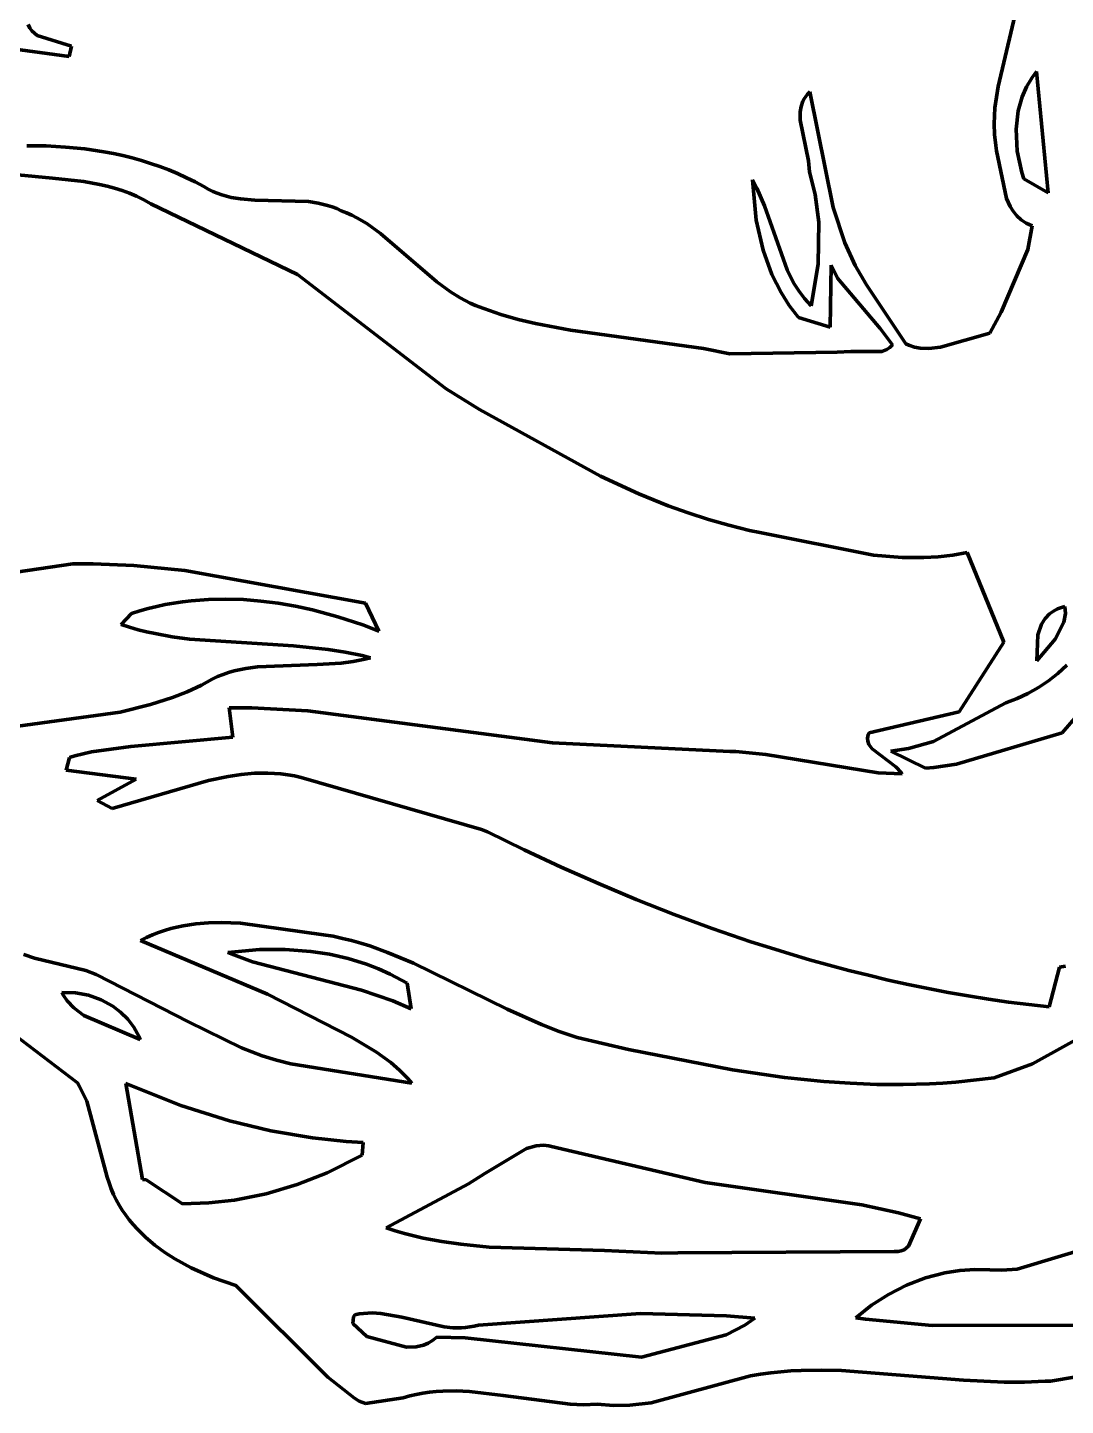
# Model space of a CAD drawing. Header units: millimetres. Extents: x 0 to 15.3, y 0 to 17.7.
# Drawn here: x 0.761 to 2.082, y 12.986 to 14.739 of the extents above; entities that cross this region are included whole.
import ezdxf

# ---------------------------------------------------------------- set-up
doc = ezdxf.new("R2010")
doc.units = ezdxf.units.MM
doc.layers.add('color#0a0a0aff', color=7, linetype='CONTINUOUS', lineweight=100)
doc.layers.add('color#ffffffff', color=7, linetype='CONTINUOUS', lineweight=100)

msp = doc.modelspace()

# ---------------------------------------------------------------- linework, layer by layer
at = {"layer": 'color#0a0a0aff'}
for p, q in [((1.9962, 14.6636), (2.0229, 14.7773)), ((0.762, 14.7426), (0.7641, 14.7381)), ((0.7641, 14.7381), (0.7667, 14.7344)), ((0.7667, 14.7344), (0.7735, 14.7286)), ((0.7735, 14.7286), (0.817, 14.7151)), ((0.8141, 14.7017), (0.7333, 14.713)), ((0.817, 14.7151), (0.8141, 14.7017)), ((2.0396, 14.6753), (2.0325, 14.6633)), ((2.0452, 14.6828), (2.0396, 14.6753)), ((2.0602, 14.5283), (2.0452, 14.6828)), ((1.7539, 14.654), (1.7566, 14.6569)), ((1.7566, 14.6569), (1.7862, 14.5098)), ((1.9922, 14.6366), (1.9962, 14.6636)), ((2.0325, 14.6633), (2.027, 14.6506)), ((1.7444, 14.6316), (1.7456, 14.6384)), ((1.7456, 14.6384), (1.748, 14.6449)), ((1.748, 14.6449), (1.7496, 14.648)), ((1.7496, 14.648), (1.7516, 14.6511)), ((1.7516, 14.6511), (1.7539, 14.654)), ((2.027, 14.6506), (2.0219, 14.6327)), ((1.7442, 14.621), (1.7444, 14.6316)), ((1.7548, 14.5692), (1.7442, 14.621)), ((1.9912, 14.6162), (1.9922, 14.6366)), ((2.0219, 14.6327), (2.0191, 14.6095)), ((1.9916, 14.6025), (1.9912, 14.6162)), ((2.0191, 14.6095), (2.0204, 14.5814)), ((0.7603, 14.5883), (0.785, 14.588)), ((0.785, 14.588), (0.8096, 14.5867)), ((0.8096, 14.5867), (0.8341, 14.5842)), ((1.9932, 14.5886), (1.9916, 14.6025)), ((1.9944, 14.5817), (1.9932, 14.5886)), ((0.8341, 14.5842), (0.8584, 14.5806)), ((0.8584, 14.5806), (0.8704, 14.5783)), ((0.8704, 14.5783), (0.8824, 14.5757)), ((0.8824, 14.5757), (0.8943, 14.5728)), ((0.8943, 14.5728), (0.9061, 14.5695)), ((0.9061, 14.5695), (0.9178, 14.5659)), ((1.7561, 14.5552), (1.7548, 14.5692)), ((2.007, 14.5213), (1.9944, 14.5817)), ((2.0204, 14.5814), (2.0265, 14.5542)), ((0.793, 14.5472), (0.7129, 14.5548)), ((0.9178, 14.5659), (0.9294, 14.5619)), ((0.9294, 14.5619), (0.9408, 14.5576)), ((0.9408, 14.5576), (0.9522, 14.5528)), ((0.9522, 14.5528), (0.9635, 14.5477)), ((1.7637, 14.5263), (1.7561, 14.5552)), ((2.0265, 14.5542), (2.0289, 14.5462)), ((0.833, 14.5427), (0.793, 14.5472)), ((0.8527, 14.5392), (0.833, 14.5427)), ((0.8624, 14.537), (0.8527, 14.5392)), ((0.872, 14.5344), (0.8624, 14.537)), ((0.8814, 14.5314), (0.872, 14.5344)), ((0.9635, 14.5477), (0.9746, 14.5422)), ((0.9746, 14.5422), (0.9856, 14.5363)), ((0.9856, 14.5363), (0.9911, 14.533)), ((0.9911, 14.533), (0.9968, 14.5302)), ((1.6886, 14.4935), (1.6836, 14.5451)), ((1.6836, 14.5451), (1.6894, 14.5343)), ((1.6894, 14.5343), (1.6991, 14.5117)), ((2.0289, 14.5462), (2.0602, 14.5283)), ((0.8908, 14.528), (0.8814, 14.5314)), ((0.9, 14.5241), (0.8908, 14.528)), ((0.9091, 14.5196), (0.9, 14.5241)), ((0.918, 14.5146), (0.9091, 14.5196)), ((0.9968, 14.5302), (1.0025, 14.5278)), ((1.0025, 14.5278), (1.0083, 14.5257)), ((1.0083, 14.5257), (1.0142, 14.524)), ((1.0142, 14.524), (1.0201, 14.5226)), ((1.0201, 14.5226), (1.0322, 14.5206)), ((1.0322, 14.5206), (1.0506, 14.5192)), ((1.0506, 14.5192), (1.1189, 14.5173)), ((1.1189, 14.5173), (1.131, 14.5154)), ((1.131, 14.5154), (1.1429, 14.5125)), ((1.7683, 14.491), (1.7637, 14.5263)), ((2.0117, 14.5111), (2.007, 14.5213)), ((1.1045, 14.4244), (0.918, 14.5146)), ((1.1429, 14.5125), (1.1488, 14.5106)), ((1.1488, 14.5106), (1.1546, 14.5083)), ((1.1546, 14.5083), (1.1603, 14.5056)), ((1.1603, 14.5056), (1.1672, 14.5028)), ((1.1672, 14.5028), (1.1738, 14.4998)), ((1.1738, 14.4998), (1.1803, 14.4965)), ((1.6991, 14.5117), (1.7277, 14.4303)), ((1.7862, 14.5098), (1.8014, 14.465)), ((2.0156, 14.5049), (2.0117, 14.5111)), ((2.0203, 14.4992), (2.0156, 14.5049)), ((2.0258, 14.4942), (2.0203, 14.4992)), ((1.1803, 14.4965), (1.1928, 14.4892)), ((1.1928, 14.4892), (1.2105, 14.4768)), ((1.6974, 14.4553), (1.6886, 14.4935)), ((1.7673, 14.4376), (1.7683, 14.491)), ((2.0321, 14.4899), (2.0258, 14.4942)), ((2.0357, 14.488), (2.0321, 14.4899)), ((2.0341, 14.4562), (2.0395, 14.4864)), ((2.0395, 14.4864), (2.0357, 14.488)), ((1.2105, 14.4768), (1.2819, 14.4152)), ((1.8014, 14.465), (1.8143, 14.4361)), ((1.7085, 14.4247), (1.6974, 14.4553)), ((2.0004, 14.3767), (2.0341, 14.4562)), ((1.7277, 14.4303), (1.736, 14.414)), ((1.7585, 14.3846), (1.7673, 14.4376)), ((1.7837, 14.4362), (1.7827, 14.3576)), ((1.7918, 14.42), (1.7837, 14.4362)), ((1.8143, 14.4361), (1.8289, 14.4113)), ((1.294, 14.2791), (1.1045, 14.4244)), ((1.2819, 14.4152), (1.2994, 14.4024)), ((1.7201, 14.4015), (1.7085, 14.4247)), ((1.736, 14.414), (1.7425, 14.4037)), ((1.8462, 14.3558), (1.7918, 14.42)), ((1.8289, 14.4113), (1.879, 14.3363)), ((1.2994, 14.4024), (1.3117, 14.3948)), ((1.3117, 14.3948), (1.3246, 14.3882)), ((1.7304, 14.3851), (1.7201, 14.4015)), ((1.7425, 14.4037), (1.75, 14.3938)), ((1.75, 14.3938), (1.7541, 14.3891)), ((1.3246, 14.3882), (1.3313, 14.3852)), ((1.3313, 14.3852), (1.342, 14.3811)), ((1.342, 14.3811), (1.3636, 14.3737)), ((1.7422, 14.3696), (1.7304, 14.3851)), ((1.7541, 14.3891), (1.7585, 14.3846)), ((1.9856, 14.3499), (2.0004, 14.3767)), ((1.3636, 14.3737), (1.3854, 14.3674)), ((1.3854, 14.3674), (1.4075, 14.3621)), ((1.4075, 14.3621), (1.4522, 14.3537)), ((1.7827, 14.3576), (1.7422, 14.3696)), ((1.4522, 14.3537), (1.6215, 14.3305)), ((1.8619, 14.3349), (1.8462, 14.3558)), ((1.9228, 14.3322), (1.9856, 14.3499)), ((1.6215, 14.3305), (1.6549, 14.3236)), ((1.6549, 14.3236), (1.7916, 14.3256)), ((1.7916, 14.3256), (1.809, 14.3266)), ((1.809, 14.3266), (1.8484, 14.3265)), ((1.8484, 14.3265), (1.8549, 14.329)), ((1.8549, 14.329), (1.8587, 14.3315)), ((1.8587, 14.3315), (1.8619, 14.3349)), ((1.879, 14.3363), (1.8825, 14.3347)), ((1.8825, 14.3347), (1.8897, 14.3322)), ((1.8897, 14.3322), (1.897, 14.3307)), ((1.897, 14.3307), (1.908, 14.3303)), ((1.908, 14.3303), (1.9228, 14.3322)), ((1.3364, 14.2529), (1.294, 14.2791)), ((1.4901, 14.1681), (1.3364, 14.2529)), ((1.5391, 14.1455), (1.4901, 14.1681)), ((1.5766, 14.1303), (1.5391, 14.1455)), ((1.6019, 14.1211), (1.5766, 14.1303)), ((1.6276, 14.1127), (1.6019, 14.1211)), ((1.6535, 14.1054), (1.6276, 14.1127)), ((1.6798, 14.099), (1.6535, 14.1054)), ((1.6931, 14.0962), (1.6798, 14.099)), ((1.8377, 14.0675), (1.6931, 14.0962)), ((1.8743, 14.0646), (1.8377, 14.0675)), ((1.9018, 14.0644), (1.8743, 14.0646)), ((1.9201, 14.0655), (1.9018, 14.0644)), ((1.9385, 14.0676), (1.9201, 14.0655)), ((1.9568, 14.0709), (1.9385, 14.0676)), ((2.0038, 13.9567), (1.9568, 14.0709)), ((0.6238, 14.0276), (0.8187, 14.0562)), ((0.8187, 14.0562), (0.8447, 14.0563)), ((0.8447, 14.0563), (0.8966, 14.0542)), ((0.8966, 14.0542), (0.9613, 14.0481)), ((0.9613, 14.0481), (1.1913, 14.0062)), ((0.9584, 14.0081), (0.9474, 14.0064)), ((0.9694, 14.0094), (0.9584, 14.0081)), ((0.9914, 14.0111), (0.9694, 14.0094)), ((1.0136, 14.0116), (0.9914, 14.0111)), ((1.0358, 14.0109), (1.0136, 14.0116)), ((1.0579, 14.0091), (1.0358, 14.0109)), ((1.08, 14.0063), (1.0579, 14.0091)), ((0.8934, 13.9932), (0.8804, 13.9791)), ((0.9041, 13.9965), (0.8934, 13.9932)), ((0.9148, 13.9995), (0.9041, 13.9965)), ((0.9256, 14.0022), (0.9148, 13.9995)), ((0.9365, 14.0045), (0.9256, 14.0022)), ((0.9474, 14.0064), (0.9365, 14.0045)), ((1.102, 14.0025), (1.08, 14.0063)), ((1.1238, 13.9978), (1.102, 14.0025)), ((1.156, 13.9891), (1.1238, 13.9978)), ((1.1877, 13.9786), (1.156, 13.9891)), ((1.1913, 14.0062), (1.2083, 13.9707)), ((2.0618, 13.9928), (2.056, 13.9868)), ((2.0666, 13.9962), (2.0618, 13.9928)), ((2.072, 13.999), (2.0666, 13.9962)), ((2.0781, 14.0012), (2.072, 13.999)), ((2.0814, 14.0021), (2.0781, 14.0012)), ((2.0801, 13.9823), (2.0819, 13.9932)), ((2.0819, 13.9932), (2.0814, 14.0021)), ((0.8804, 13.9791), (0.8911, 13.9757)), ((0.8911, 13.9757), (0.9018, 13.9726)), ((0.9018, 13.9726), (0.9126, 13.9699)), ((1.2083, 13.9707), (1.1877, 13.9786)), ((2.0515, 13.9797), (2.0467, 13.9662)), ((2.056, 13.9868), (2.0515, 13.9797)), ((2.0691, 13.9607), (2.0801, 13.9823)), ((0.9126, 13.9699), (0.9234, 13.9676)), ((0.9234, 13.9676), (0.9452, 13.9636)), ((0.9452, 13.9636), (0.9671, 13.9607)), ((0.9671, 13.9607), (1.0998, 13.9519)), ((1.9468, 13.8683), (2.0038, 13.9567)), ((2.0467, 13.9662), (2.0457, 13.9331)), ((2.0457, 13.9331), (2.0691, 13.9607)), ((1.0998, 13.9519), (1.1437, 13.9475)), ((1.1437, 13.9475), (1.1655, 13.9441)), ((1.1655, 13.9441), (1.187, 13.9397)), ((1.187, 13.9397), (1.1977, 13.937)), ((1.1977, 13.937), (1.1904, 13.935)), ((1.0242, 13.9202), (1.017, 13.9181)), ((1.0388, 13.9233), (1.0242, 13.9202)), ((1.0536, 13.9255), (1.0388, 13.9233)), ((1.1298, 13.9282), (1.0536, 13.9255)), ((1.1604, 13.93), (1.1298, 13.9282)), ((1.1755, 13.932), (1.1604, 13.93)), ((1.1904, 13.935), (1.1755, 13.932)), ((2.0837, 13.9273), (2.0724, 13.917)), ((0.9825, 13.9019), (0.9643, 13.8937)), ((0.9892, 13.906), (0.9825, 13.9019)), ((0.996, 13.9097), (0.9892, 13.906)), ((1.0029, 13.9129), (0.996, 13.9097)), ((1.0099, 13.9157), (1.0029, 13.9129)), ((1.017, 13.9181), (1.0099, 13.9157)), ((2.0603, 13.9076), (2.0476, 13.899)), ((2.0724, 13.917), (2.0603, 13.9076)), ((2.0778, 13.8413), (2.1409, 13.915)), ((0.9458, 13.8865), (0.9175, 13.8774)), ((0.9643, 13.8937), (0.9458, 13.8865)), ((2.0205, 13.8849), (2.0062, 13.8795)), ((2.0343, 13.8915), (2.0205, 13.8849)), ((2.0476, 13.899), (2.0343, 13.8915)), ((0.8792, 13.8678), (0.7024, 13.8434)), ((0.9175, 13.8774), (0.8792, 13.8678)), ((1.0222, 13.8358), (1.0179, 13.8733)), ((1.0179, 13.8733), (1.0464, 13.873)), ((1.0464, 13.873), (1.1177, 13.8695)), ((1.1177, 13.8695), (1.4291, 13.8287)), ((1.8321, 13.8415), (1.9468, 13.8683)), ((2.0062, 13.8795), (1.9139, 13.8305)), ((0.8924, 13.824), (1.0222, 13.8358)), ((1.8302, 13.8347), (1.8305, 13.8369)), ((1.8305, 13.8306), (1.8302, 13.8347)), ((1.8305, 13.8369), (1.8311, 13.8391)), ((1.8311, 13.8391), (1.8321, 13.8415)), ((1.9435, 13.8015), (2.0778, 13.8413)), ((0.8214, 13.812), (0.8424, 13.8172)), ((0.8424, 13.8172), (0.8924, 13.824)), ((1.4291, 13.8287), (1.6549, 13.8177)), ((1.6549, 13.8177), (1.6626, 13.8175)), ((1.6626, 13.8175), (1.7006, 13.8139)), ((1.7006, 13.8139), (1.8437, 13.7906)), ((1.832, 13.8267), (1.8305, 13.8306)), ((1.836, 13.8212), (1.832, 13.8267)), ((1.8662, 13.798), (1.836, 13.8212)), ((1.8821, 13.8213), (1.8598, 13.8179)), ((1.8598, 13.8179), (1.9039, 13.7963)), ((1.9139, 13.8305), (1.8821, 13.8213)), ((0.8103, 13.794), (0.8144, 13.81)), ((0.8144, 13.81), (0.8214, 13.812)), ((1.8731, 13.791), (1.8662, 13.798)), ((1.9039, 13.7963), (1.9146, 13.7973)), ((1.9146, 13.7973), (1.9435, 13.8015)), ((0.8993, 13.7826), (0.8103, 13.794)), ((0.8496, 13.7555), (0.8993, 13.7826)), ((0.9916, 13.7808), (0.8688, 13.745)), ((1.0165, 13.786), (0.9916, 13.7808)), ((1.0332, 13.7885), (1.0165, 13.786)), ((1.05, 13.7899), (1.0332, 13.7885)), ((1.0584, 13.7902), (1.05, 13.7899)), ((1.0668, 13.7902), (1.0584, 13.7902)), ((1.0753, 13.7898), (1.0668, 13.7902)), ((1.0837, 13.7891), (1.0753, 13.7898)), ((1.0922, 13.788), (1.0837, 13.7891)), ((1.1007, 13.7866), (1.0922, 13.788)), ((1.1092, 13.7847), (1.1007, 13.7866)), ((1.3388, 13.7186), (1.1092, 13.7847)), ((1.8437, 13.7906), (1.8743, 13.7892)), ((1.8743, 13.7892), (1.8731, 13.791)), ((0.8688, 13.745), (0.8496, 13.7555)), ((1.3467, 13.7153), (1.3388, 13.7186)), ((1.3932, 13.6925), (1.3467, 13.7153)), ((1.4402, 13.6705), (1.3932, 13.6925)), ((1.4877, 13.6495), (1.4402, 13.6705)), ((1.5356, 13.6294), (1.4877, 13.6495)), ((1.5839, 13.6104), (1.5356, 13.6294)), ((1.6326, 13.5924), (1.5839, 13.6104)), ((0.9202, 13.5844), (0.9279, 13.5874)), ((0.9279, 13.5874), (0.9356, 13.5901)), ((0.9356, 13.5901), (0.9434, 13.5924)), ((0.9434, 13.5924), (0.9513, 13.5943)), ((0.9513, 13.5943), (0.9592, 13.596)), ((0.9592, 13.596), (0.9752, 13.5984)), ((0.9752, 13.5984), (0.9914, 13.5997)), ((0.9914, 13.5997), (1.0076, 13.6001)), ((1.0076, 13.6001), (1.0322, 13.5992)), ((1.0322, 13.5992), (1.138, 13.5846)), ((1.6571, 13.5839), (1.6326, 13.5924)), ((0.905, 13.5773), (0.9126, 13.581)), ((1.0665, 13.5088), (0.905, 13.5773)), ((0.9126, 13.581), (0.9202, 13.5844)), ((1.138, 13.5846), (1.15, 13.5825)), ((1.15, 13.5825), (1.1618, 13.5799)), ((1.1618, 13.5799), (1.1735, 13.577)), ((1.1735, 13.577), (1.1851, 13.5737)), ((1.1851, 13.5737), (1.1966, 13.5702)), ((1.1966, 13.5702), (1.2192, 13.5621)), ((1.6818, 13.5757), (1.6571, 13.5839)), ((1.7065, 13.5677), (1.6818, 13.5757)), ((0.7565, 13.5592), (0.7699, 13.5547)), ((0.7699, 13.5547), (0.8354, 13.5392)), ((1.0564, 13.5658), (1.0159, 13.5621)), ((1.0159, 13.5621), (1.0238, 13.5588)), ((1.0238, 13.5588), (1.0476, 13.5502)), ((1.089, 13.5659), (1.0564, 13.5658)), ((1.1215, 13.5634), (1.089, 13.5659)), ((1.1456, 13.5596), (1.1215, 13.5634)), ((1.1693, 13.5541), (1.1456, 13.5596)), ((1.1925, 13.5469), (1.1693, 13.5541)), ((1.2192, 13.5621), (1.2524, 13.5483)), ((1.7313, 13.5601), (1.7065, 13.5677)), ((1.7562, 13.5528), (1.7313, 13.5601)), ((1.7811, 13.5458), (1.7562, 13.5528)), ((0.8354, 13.5392), (0.8485, 13.5338)), ((0.8485, 13.5338), (0.9659, 13.4736)), ((1.0476, 13.5502), (1.1862, 13.5138)), ((1.2077, 13.541), (1.1925, 13.5469)), ((1.2225, 13.5344), (1.2077, 13.541)), ((1.237, 13.5268), (1.2225, 13.5344)), ((1.2524, 13.5483), (1.3715, 13.4899)), ((1.8062, 13.5392), (1.7811, 13.5458)), ((1.8314, 13.5329), (1.8062, 13.5392)), ((2.0744, 13.5433), (2.0612, 13.4927)), ((2.0821, 13.5445), (2.0744, 13.5433)), ((1.2441, 13.5227), (1.237, 13.5268)), ((1.2495, 13.4903), (1.2441, 13.5227)), ((1.8566, 13.5269), (1.8314, 13.5329)), ((1.8819, 13.5213), (1.8566, 13.5269)), ((1.9073, 13.5161), (1.8819, 13.5213)), ((1.9328, 13.5112), (1.9073, 13.5161)), ((0.8047, 13.5109), (0.8069, 13.5073)), ((0.822, 13.5106), (0.8047, 13.5109)), ((0.8069, 13.5073), (0.8117, 13.5005)), ((0.8117, 13.5005), (0.82, 13.4916)), ((0.8388, 13.5075), (0.822, 13.5106)), ((0.8548, 13.5018), (0.8388, 13.5075)), ((0.8696, 13.4936), (0.8548, 13.5018)), ((1.1734, 13.4544), (1.0665, 13.5088)), ((1.1862, 13.5138), (1.2262, 13.5004)), ((1.2262, 13.5004), (1.2495, 13.4903)), ((1.9583, 13.5067), (1.9328, 13.5112)), ((1.984, 13.5026), (1.9583, 13.5067)), ((2.0096, 13.4989), (1.984, 13.5026)), ((2.0354, 13.4956), (2.0096, 13.4989)), ((0.8246, 13.396), (0.7113, 13.4822)), ((0.82, 13.4916), (0.8328, 13.4817)), ((0.8328, 13.4817), (0.9045, 13.4514)), ((0.8796, 13.486), (0.8696, 13.4936)), ((0.8886, 13.477), (0.8796, 13.486)), ((1.3715, 13.4899), (1.4154, 13.4702)), ((2.0612, 13.4927), (2.0354, 13.4956)), ((2.04, 13.4204), (2.1488, 13.4809)), ((0.8963, 13.4668), (0.8886, 13.477)), ((0.9027, 13.4554), (0.8963, 13.4668)), ((0.9659, 13.4736), (1.0336, 13.4407)), ((1.4154, 13.4702), (1.4378, 13.4614)), ((0.9045, 13.4514), (0.9027, 13.4554)), ((1.2054, 13.4353), (1.1734, 13.4544)), ((1.4378, 13.4614), (1.4605, 13.4537)), ((1.4605, 13.4537), (1.526, 13.4387)), ((1.0336, 13.4407), (1.0599, 13.4306)), ((1.0599, 13.4306), (1.0778, 13.4249)), ((1.2233, 13.422), (1.2054, 13.4353)), ((1.526, 13.4387), (1.6581, 13.4128)), ((1.0778, 13.4249), (1.0962, 13.4201)), ((1.0962, 13.4201), (1.2504, 13.3957)), ((1.2346, 13.4122), (1.2233, 13.422)), ((1.2453, 13.4015), (1.2346, 13.4122)), ((1.6581, 13.4128), (1.7246, 13.4031)), ((1.9911, 13.4025), (2.04, 13.4204)), ((0.8269, 13.3923), (0.8246, 13.396)), ((0.8863, 13.3952), (0.9076, 13.2733)), ((0.9564, 13.3671), (0.8863, 13.3952)), ((1.2504, 13.3957), (1.2453, 13.4015)), ((1.7246, 13.4031), (1.7747, 13.3979)), ((1.7747, 13.3979), (1.8082, 13.3956)), ((1.8082, 13.3956), (1.8418, 13.3942)), ((1.8418, 13.3942), (1.8753, 13.394)), ((1.8753, 13.394), (1.909, 13.3949)), ((1.909, 13.3949), (1.9258, 13.3958)), ((1.9258, 13.3958), (1.9426, 13.397)), ((1.9426, 13.397), (1.9911, 13.4025)), ((0.8366, 13.3728), (0.8269, 13.3923)), ((0.8626, 13.2763), (0.8366, 13.3728)), ((1.0182, 13.3476), (0.9564, 13.3671)), ((1.0706, 13.335), (1.0182, 13.3476)), ((1.1238, 13.326), (1.0706, 13.335)), ((1.1668, 13.3216), (1.1238, 13.326)), ((1.1884, 13.3203), (1.1668, 13.3216)), ((1.1869, 13.3039), (1.1884, 13.3203)), ((1.3962, 13.3127), (1.3433, 13.2809)), ((1.4083, 13.316), (1.3962, 13.3127)), ((1.4179, 13.3166), (1.4083, 13.316)), ((1.4245, 13.316), (1.4179, 13.3166)), ((1.4279, 13.3153), (1.4245, 13.316)), ((1.6237, 13.2691), (1.4279, 13.3153)), ((1.1426, 13.2817), (1.1869, 13.3039)), ((0.865, 13.2687), (0.8626, 13.2763)), ((0.9076, 13.2733), (0.912, 13.2728)), ((0.912, 13.2728), (0.9585, 13.2422)), ((1.1042, 13.2667), (1.1426, 13.2817)), ((1.3433, 13.2809), (1.3224, 13.2675)), ((0.8676, 13.2614), (0.865, 13.2687)), ((0.8707, 13.2542), (0.8676, 13.2614)), ((0.874, 13.2473), (0.8707, 13.2542)), ((1.0245, 13.247), (1.0648, 13.255)), ((1.0648, 13.255), (1.1042, 13.2667)), ((1.3224, 13.2675), (1.2175, 13.2116)), ((1.8228, 13.2408), (1.6237, 13.2691)), ((0.8777, 13.2406), (0.874, 13.2473)), ((0.8817, 13.2341), (0.8777, 13.2406)), ((0.9585, 13.2422), (0.9917, 13.2433)), ((0.9917, 13.2433), (1.0245, 13.247)), ((1.8696, 13.2309), (1.8228, 13.2408)), ((0.8861, 13.2278), (0.8817, 13.2341)), ((0.8906, 13.2218), (0.8861, 13.2278)), ((0.8955, 13.2159), (0.8906, 13.2218)), ((1.8974, 13.2231), (1.8696, 13.2309)), ((1.8823, 13.1882), (1.8974, 13.2231)), ((0.9006, 13.2102), (0.8955, 13.2159)), ((0.9115, 13.1995), (0.9006, 13.2102)), ((1.2175, 13.2116), (1.2292, 13.2078)), ((1.2292, 13.2078), (1.2409, 13.2044)), ((1.2409, 13.2044), (1.2527, 13.2014)), ((1.2527, 13.2014), (1.2646, 13.1986)), ((0.9233, 13.1896), (0.9115, 13.1995)), ((0.9358, 13.1804), (0.9233, 13.1896)), ((1.2646, 13.1986), (1.2884, 13.1941)), ((1.2884, 13.1941), (1.3125, 13.1907)), ((1.3125, 13.1907), (1.3488, 13.1872)), ((1.3488, 13.1872), (1.4954, 13.183)), ((1.4954, 13.183), (1.5684, 13.1792)), ((1.8731, 13.1822), (1.8767, 13.1836)), ((1.8767, 13.1836), (1.8823, 13.1882)), ((2.1208, 13.189), (2.0206, 13.1591)), ((0.9488, 13.172), (0.9358, 13.1804)), ((0.9693, 13.1607), (0.9488, 13.172)), ((1.5684, 13.1792), (1.5888, 13.1798)), ((1.5888, 13.1798), (1.8642, 13.1816)), ((1.8642, 13.1816), (1.869, 13.1815)), ((1.869, 13.1815), (1.8731, 13.1822)), ((0.9977, 13.1481), (0.9693, 13.1607)), ((1.0264, 13.1381), (0.9977, 13.1481)), ((1.9038, 13.1479), (1.8797, 13.1387)), ((1.9287, 13.1545), (1.9038, 13.1479)), ((1.9477, 13.1575), (1.9287, 13.1545)), ((1.9667, 13.1588), (1.9477, 13.1575)), ((1.9858, 13.1583), (1.9667, 13.1588)), ((2.0009, 13.1576), (1.9858, 13.1583)), ((2.0206, 13.1591), (2.0009, 13.1576)), ((1.1432, 13.0215), (1.0264, 13.1381)), ((1.8797, 13.1387), (1.8567, 13.127)), ((1.8352, 13.1131), (1.8154, 13.0973)), ((1.8567, 13.127), (1.8352, 13.1131)), ((1.1761, 13.0985), (1.175, 13.09)), ((1.1776, 13.101), (1.1761, 13.0985)), ((1.1832, 13.1021), (1.1776, 13.101)), ((1.1887, 13.1028), (1.1832, 13.1021)), ((1.1996, 13.1033), (1.1887, 13.1028)), ((1.2106, 13.1027), (1.1996, 13.1033)), ((1.2376, 13.0979), (1.2106, 13.1027)), ((1.2915, 13.0855), (1.2376, 13.0979)), ((1.5413, 13.1025), (1.3352, 13.088)), ((1.6506, 13.0997), (1.5413, 13.1025)), ((1.6869, 13.0967), (1.6506, 13.0997)), ((1.6738, 13.0877), (1.6869, 13.0967)), ((1.8154, 13.0973), (1.8274, 13.0956)), ((1.8274, 13.0956), (1.9122, 13.0872)), ((1.175, 13.09), (1.1929, 13.0734)), ((1.3024, 13.0845), (1.2915, 13.0855)), ((1.3133, 13.0844), (1.3024, 13.0845)), ((1.3187, 13.0848), (1.3133, 13.0844)), ((1.3242, 13.0855), (1.3187, 13.0848)), ((1.3297, 13.0866), (1.3242, 13.0855)), ((1.3352, 13.088), (1.3297, 13.0866)), ((1.6503, 13.0755), (1.6738, 13.0877)), ((1.9122, 13.0872), (2.1677, 13.088)), ((1.1929, 13.0734), (1.2433, 13.0597)), ((1.2433, 13.0597), (1.2559, 13.0601)), ((1.2559, 13.0601), (1.265, 13.0622)), ((1.265, 13.0622), (1.2709, 13.0647)), ((1.2709, 13.0647), (1.2766, 13.0682)), ((1.2766, 13.0682), (1.282, 13.0727)), ((1.282, 13.0727), (1.3182, 13.0718)), ((1.3182, 13.0718), (1.5423, 13.047)), ((1.5423, 13.047), (1.6503, 13.0755)), ((2.2545, 13.0488), (2.063, 13.0166)), ((1.694, 13.0255), (1.6811, 13.0233)), ((1.7069, 13.0272), (1.694, 13.0255)), ((1.7198, 13.0285), (1.7069, 13.0272)), ((1.7327, 13.0295), (1.7198, 13.0285)), ((1.7456, 13.0302), (1.7327, 13.0295)), ((1.7714, 13.0306), (1.7456, 13.0302)), ((1.7972, 13.03), (1.7714, 13.0306)), ((1.9524, 13.0177), (1.7972, 13.03)), ((1.1772, 12.995), (1.1432, 13.0215)), ((1.6811, 13.0233), (1.5547, 12.9891)), ((2.0042, 13.0152), (1.9524, 13.0177)), ((2.0301, 13.0153), (2.0042, 13.0152)), ((2.056, 13.0165), (2.0301, 13.0153)), ((2.063, 13.0166), (2.056, 13.0165)), ((1.183, 12.9911), (1.1772, 12.995)), ((1.1912, 12.9883), (1.183, 12.9911)), ((1.239, 12.9953), (1.1912, 12.9883)), ((1.2475, 12.9977), (1.239, 12.9953)), ((1.2559, 12.9997), (1.2475, 12.9977)), ((1.2644, 13.0013), (1.2559, 12.9997)), ((1.2729, 13.0026), (1.2644, 13.0013)), ((1.2813, 13.0034), (1.2729, 13.0026)), ((1.2898, 13.004), (1.2813, 13.0034)), ((1.3068, 13.0041), (1.2898, 13.004)), ((1.3237, 13.0033), (1.3068, 13.0041)), ((1.3663, 12.9983), (1.3237, 13.0033)), ((1.4516, 12.9872), (1.3663, 12.9983)), ((1.4687, 12.9866), (1.4516, 12.9872)), ((1.4859, 12.9871), (1.4687, 12.9866)), ((1.5068, 12.9857), (1.4859, 12.9871)), ((1.5275, 12.9861), (1.5068, 12.9857)), ((1.5547, 12.9891), (1.5275, 12.9861))]:
    msp.add_line(p, q, dxfattribs=at)
at = {"layer": 'color#ffffffff'}
for p, q in [((2.0229, 14.7773), (1.9962, 14.6636)), ((0.7641, 14.7381), (0.762, 14.7426)), ((0.7667, 14.7344), (0.7641, 14.7381)), ((0.7735, 14.7286), (0.7667, 14.7344)), ((0.817, 14.7151), (0.7735, 14.7286)), ((0.7333, 14.713), (0.8141, 14.7017)), ((0.8141, 14.7017), (0.817, 14.7151)), ((2.0325, 14.6633), (2.0396, 14.6753)), ((2.0396, 14.6753), (2.0452, 14.6828)), ((2.0452, 14.6828), (2.0602, 14.5283)), ((1.7566, 14.6569), (1.7539, 14.654)), ((1.7862, 14.5098), (1.7566, 14.6569)), ((1.9962, 14.6636), (1.9922, 14.6366)), ((2.027, 14.6506), (2.0325, 14.6633)), ((1.7456, 14.6384), (1.7444, 14.6316)), ((1.748, 14.6449), (1.7456, 14.6384)), ((1.7496, 14.648), (1.748, 14.6449)), ((1.7516, 14.6511), (1.7496, 14.648)), ((1.7539, 14.654), (1.7516, 14.6511)), ((2.0219, 14.6327), (2.027, 14.6506)), ((1.7444, 14.6316), (1.7442, 14.621)), ((1.7442, 14.621), (1.7548, 14.5692)), ((1.9922, 14.6366), (1.9912, 14.6162)), ((2.0191, 14.6095), (2.0219, 14.6327)), ((1.9912, 14.6162), (1.9916, 14.6025)), ((2.0204, 14.5814), (2.0191, 14.6095)), ((0.785, 14.588), (0.7603, 14.5883)), ((0.8096, 14.5867), (0.785, 14.588)), ((0.8341, 14.5842), (0.8096, 14.5867)), ((1.9916, 14.6025), (1.9932, 14.5886)), ((1.9932, 14.5886), (1.9944, 14.5817)), ((0.8584, 14.5806), (0.8341, 14.5842)), ((0.8704, 14.5783), (0.8584, 14.5806)), ((0.8824, 14.5757), (0.8704, 14.5783)), ((0.8943, 14.5728), (0.8824, 14.5757)), ((0.9061, 14.5695), (0.8943, 14.5728)), ((0.9178, 14.5659), (0.9061, 14.5695)), ((1.7548, 14.5692), (1.7561, 14.5552)), ((1.9944, 14.5817), (2.007, 14.5213)), ((2.0265, 14.5542), (2.0204, 14.5814)), ((0.7129, 14.5548), (0.793, 14.5472)), ((0.9294, 14.5619), (0.9178, 14.5659)), ((0.9408, 14.5576), (0.9294, 14.5619)), ((0.9522, 14.5528), (0.9408, 14.5576)), ((0.9635, 14.5477), (0.9522, 14.5528)), ((1.7561, 14.5552), (1.7637, 14.5263)), ((2.0289, 14.5462), (2.0265, 14.5542)), ((0.793, 14.5472), (0.833, 14.5427)), ((0.833, 14.5427), (0.8527, 14.5392)), ((0.8527, 14.5392), (0.8624, 14.537)), ((0.8624, 14.537), (0.872, 14.5344)), ((0.872, 14.5344), (0.8814, 14.5314)), ((0.9746, 14.5422), (0.9635, 14.5477)), ((0.9856, 14.5363), (0.9746, 14.5422)), ((0.9911, 14.533), (0.9856, 14.5363)), ((0.9968, 14.5302), (0.9911, 14.533)), ((1.6894, 14.5343), (1.6836, 14.5451)), ((1.6836, 14.5451), (1.6886, 14.4935)), ((1.6991, 14.5117), (1.6894, 14.5343)), ((2.0602, 14.5283), (2.0289, 14.5462)), ((0.8814, 14.5314), (0.8908, 14.528)), ((0.8908, 14.528), (0.9, 14.5241)), ((0.9, 14.5241), (0.9091, 14.5196)), ((0.9091, 14.5196), (0.918, 14.5146)), ((1.0025, 14.5278), (0.9968, 14.5302)), ((1.0083, 14.5257), (1.0025, 14.5278)), ((1.0142, 14.524), (1.0083, 14.5257)), ((1.0201, 14.5226), (1.0142, 14.524)), ((1.0322, 14.5206), (1.0201, 14.5226)), ((1.0506, 14.5192), (1.0322, 14.5206)), ((1.1189, 14.5173), (1.0506, 14.5192)), ((1.131, 14.5154), (1.1189, 14.5173)), ((1.1429, 14.5125), (1.131, 14.5154)), ((1.7637, 14.5263), (1.7683, 14.491)), ((2.007, 14.5213), (2.0117, 14.5111)), ((0.918, 14.5146), (1.1045, 14.4244)), ((1.1488, 14.5106), (1.1429, 14.5125)), ((1.1546, 14.5083), (1.1488, 14.5106)), ((1.1603, 14.5056), (1.1546, 14.5083)), ((1.1672, 14.5028), (1.1603, 14.5056)), ((1.1738, 14.4998), (1.1672, 14.5028)), ((1.1803, 14.4965), (1.1738, 14.4998)), ((1.7277, 14.4303), (1.6991, 14.5117)), ((1.8014, 14.465), (1.7862, 14.5098)), ((2.0117, 14.5111), (2.0156, 14.5049)), ((2.0156, 14.5049), (2.0203, 14.4992)), ((2.0203, 14.4992), (2.0258, 14.4942)), ((1.1928, 14.4892), (1.1803, 14.4965)), ((1.2105, 14.4768), (1.1928, 14.4892)), ((1.6886, 14.4935), (1.6974, 14.4553)), ((1.7683, 14.491), (1.7673, 14.4376)), ((2.0258, 14.4942), (2.0321, 14.4899)), ((2.0321, 14.4899), (2.0357, 14.488)), ((2.0395, 14.4864), (2.0341, 14.4562)), ((2.0357, 14.488), (2.0395, 14.4864)), ((1.2819, 14.4152), (1.2105, 14.4768)), ((1.8143, 14.4361), (1.8014, 14.465)), ((1.6974, 14.4553), (1.7085, 14.4247)), ((2.0341, 14.4562), (2.0004, 14.3767)), ((1.736, 14.414), (1.7277, 14.4303)), ((1.7673, 14.4376), (1.7585, 14.3846)), ((1.7827, 14.3576), (1.7837, 14.4362)), ((1.7837, 14.4362), (1.7918, 14.42)), ((1.8289, 14.4113), (1.8143, 14.4361)), ((1.1045, 14.4244), (1.294, 14.2791)), ((1.2994, 14.4024), (1.2819, 14.4152)), ((1.7085, 14.4247), (1.7201, 14.4015)), ((1.7425, 14.4037), (1.736, 14.414)), ((1.7918, 14.42), (1.8462, 14.3558)), ((1.879, 14.3363), (1.8289, 14.4113)), ((1.3117, 14.3948), (1.2994, 14.4024)), ((1.3246, 14.3882), (1.3117, 14.3948)), ((1.7201, 14.4015), (1.7304, 14.3851)), ((1.75, 14.3938), (1.7425, 14.4037)), ((1.7541, 14.3891), (1.75, 14.3938)), ((1.3313, 14.3852), (1.3246, 14.3882)), ((1.342, 14.3811), (1.3313, 14.3852)), ((1.3636, 14.3737), (1.342, 14.3811)), ((1.7304, 14.3851), (1.7422, 14.3696)), ((1.7585, 14.3846), (1.7541, 14.3891)), ((2.0004, 14.3767), (1.9856, 14.3499)), ((1.3854, 14.3674), (1.3636, 14.3737)), ((1.4075, 14.3621), (1.3854, 14.3674)), ((1.4522, 14.3537), (1.4075, 14.3621)), ((1.7422, 14.3696), (1.7827, 14.3576)), ((1.6215, 14.3305), (1.4522, 14.3537)), ((1.8462, 14.3558), (1.8619, 14.3349)), ((1.9856, 14.3499), (1.9228, 14.3322)), ((1.6549, 14.3236), (1.6215, 14.3305)), ((1.7916, 14.3256), (1.6549, 14.3236)), ((1.809, 14.3266), (1.7916, 14.3256)), ((1.8484, 14.3265), (1.809, 14.3266)), ((1.8549, 14.329), (1.8484, 14.3265)), ((1.8587, 14.3315), (1.8549, 14.329)), ((1.8619, 14.3349), (1.8587, 14.3315)), ((1.8825, 14.3347), (1.879, 14.3363)), ((1.8897, 14.3322), (1.8825, 14.3347)), ((1.897, 14.3307), (1.8897, 14.3322)), ((1.908, 14.3303), (1.897, 14.3307)), ((1.9228, 14.3322), (1.908, 14.3303)), ((1.294, 14.2791), (1.3364, 14.2529)), ((1.3364, 14.2529), (1.4901, 14.1681)), ((1.4901, 14.1681), (1.5391, 14.1455)), ((1.5391, 14.1455), (1.5766, 14.1303)), ((1.5766, 14.1303), (1.6019, 14.1211)), ((1.6019, 14.1211), (1.6276, 14.1127)), ((1.6276, 14.1127), (1.6535, 14.1054)), ((1.6535, 14.1054), (1.6798, 14.099)), ((1.6798, 14.099), (1.6931, 14.0962)), ((1.6931, 14.0962), (1.8377, 14.0675)), ((1.8377, 14.0675), (1.8743, 14.0646)), ((1.8743, 14.0646), (1.9018, 14.0644)), ((1.9018, 14.0644), (1.9201, 14.0655)), ((1.9201, 14.0655), (1.9385, 14.0676)), ((1.9385, 14.0676), (1.9568, 14.0709)), ((1.9568, 14.0709), (2.0038, 13.9567)), ((0.8187, 14.0562), (0.6238, 14.0276)), ((0.8447, 14.0563), (0.8187, 14.0562)), ((0.8966, 14.0542), (0.8447, 14.0563)), ((0.9613, 14.0481), (0.8966, 14.0542)), ((1.1913, 14.0062), (0.9613, 14.0481)), ((0.9474, 14.0064), (0.9584, 14.0081)), ((0.9584, 14.0081), (0.9694, 14.0094)), ((0.9694, 14.0094), (0.9914, 14.0111)), ((0.9914, 14.0111), (1.0136, 14.0116)), ((1.0136, 14.0116), (1.0358, 14.0109)), ((1.0358, 14.0109), (1.0579, 14.0091)), ((1.0579, 14.0091), (1.08, 14.0063)), ((0.8804, 13.9791), (0.8934, 13.9932)), ((0.8934, 13.9932), (0.9041, 13.9965)), ((0.9041, 13.9965), (0.9148, 13.9995)), ((0.9148, 13.9995), (0.9256, 14.0022)), ((0.9256, 14.0022), (0.9365, 14.0045)), ((0.9365, 14.0045), (0.9474, 14.0064)), ((1.08, 14.0063), (1.102, 14.0025)), ((1.102, 14.0025), (1.1238, 13.9978)), ((1.1238, 13.9978), (1.156, 13.9891)), ((1.156, 13.9891), (1.1877, 13.9786)), ((1.2083, 13.9707), (1.1913, 14.0062)), ((2.056, 13.9868), (2.0618, 13.9928)), ((2.0618, 13.9928), (2.0666, 13.9962)), ((2.0666, 13.9962), (2.072, 13.999)), ((2.072, 13.999), (2.0781, 14.0012)), ((2.0781, 14.0012), (2.0814, 14.0021)), ((2.0819, 13.9932), (2.0801, 13.9823)), ((2.0814, 14.0021), (2.0819, 13.9932)), ((0.8911, 13.9757), (0.8804, 13.9791)), ((0.9018, 13.9726), (0.8911, 13.9757)), ((0.9126, 13.9699), (0.9018, 13.9726)), ((1.1877, 13.9786), (1.2083, 13.9707)), ((2.0467, 13.9662), (2.0515, 13.9797)), ((2.0515, 13.9797), (2.056, 13.9868)), ((2.0801, 13.9823), (2.0691, 13.9607)), ((0.9234, 13.9676), (0.9126, 13.9699)), ((0.9452, 13.9636), (0.9234, 13.9676)), ((0.9671, 13.9607), (0.9452, 13.9636)), ((1.0998, 13.9519), (0.9671, 13.9607)), ((2.0038, 13.9567), (1.9468, 13.8683)), ((2.0457, 13.9331), (2.0467, 13.9662)), ((2.0691, 13.9607), (2.0457, 13.9331)), ((1.1437, 13.9475), (1.0998, 13.9519)), ((1.1655, 13.9441), (1.1437, 13.9475)), ((1.187, 13.9397), (1.1655, 13.9441)), ((1.1977, 13.937), (1.187, 13.9397)), ((1.1904, 13.935), (1.1977, 13.937)), ((1.017, 13.9181), (1.0242, 13.9202)), ((1.0242, 13.9202), (1.0388, 13.9233)), ((1.0388, 13.9233), (1.0536, 13.9255)), ((1.0536, 13.9255), (1.1298, 13.9282)), ((1.1298, 13.9282), (1.1604, 13.93)), ((1.1604, 13.93), (1.1755, 13.932)), ((1.1755, 13.932), (1.1904, 13.935)), ((2.0724, 13.917), (2.0837, 13.9273)), ((0.9643, 13.8937), (0.9825, 13.9019)), ((0.9825, 13.9019), (0.9892, 13.906)), ((0.9892, 13.906), (0.996, 13.9097)), ((0.996, 13.9097), (1.0029, 13.9129)), ((1.0029, 13.9129), (1.0099, 13.9157)), ((1.0099, 13.9157), (1.017, 13.9181)), ((2.0476, 13.899), (2.0603, 13.9076)), ((2.0603, 13.9076), (2.0724, 13.917)), ((2.1409, 13.915), (2.0778, 13.8413)), ((0.9175, 13.8774), (0.9458, 13.8865)), ((0.9458, 13.8865), (0.9643, 13.8937)), ((2.0062, 13.8795), (2.0205, 13.8849)), ((2.0205, 13.8849), (2.0343, 13.8915)), ((2.0343, 13.8915), (2.0476, 13.899)), ((0.7024, 13.8434), (0.8792, 13.8678)), ((0.8792, 13.8678), (0.9175, 13.8774)), ((1.0464, 13.873), (1.0179, 13.8733)), ((1.0179, 13.8733), (1.0222, 13.8358)), ((1.1177, 13.8695), (1.0464, 13.873)), ((1.4291, 13.8287), (1.1177, 13.8695)), ((1.9468, 13.8683), (1.8321, 13.8415)), ((1.9139, 13.8305), (2.0062, 13.8795)), ((1.0222, 13.8358), (0.8924, 13.824)), ((1.8305, 13.8369), (1.8302, 13.8347)), ((1.8302, 13.8347), (1.8305, 13.8306)), ((1.8311, 13.8391), (1.8305, 13.8369)), ((1.8321, 13.8415), (1.8311, 13.8391)), ((2.0778, 13.8413), (1.9435, 13.8015)), ((0.8424, 13.8172), (0.8214, 13.812)), ((0.8924, 13.824), (0.8424, 13.8172)), ((1.6549, 13.8177), (1.4291, 13.8287)), ((1.6626, 13.8175), (1.6549, 13.8177)), ((1.7006, 13.8139), (1.6626, 13.8175)), ((1.8437, 13.7906), (1.7006, 13.8139)), ((1.8305, 13.8306), (1.832, 13.8267)), ((1.832, 13.8267), (1.836, 13.8212)), ((1.836, 13.8212), (1.8662, 13.798)), ((1.8598, 13.8179), (1.8821, 13.8213)), ((1.9039, 13.7963), (1.8598, 13.8179)), ((1.8821, 13.8213), (1.9139, 13.8305)), ((0.8144, 13.81), (0.8103, 13.794)), ((0.8214, 13.812), (0.8144, 13.81)), ((1.8662, 13.798), (1.8731, 13.791)), ((1.9146, 13.7973), (1.9039, 13.7963)), ((1.9435, 13.8015), (1.9146, 13.7973)), ((0.8103, 13.794), (0.8993, 13.7826)), ((0.8993, 13.7826), (0.8496, 13.7555)), ((0.8688, 13.745), (0.9916, 13.7808)), ((0.9916, 13.7808), (1.0165, 13.786)), ((1.0165, 13.786), (1.0332, 13.7885)), ((1.0332, 13.7885), (1.05, 13.7899)), ((1.05, 13.7899), (1.0584, 13.7902)), ((1.0584, 13.7902), (1.0668, 13.7902)), ((1.0668, 13.7902), (1.0753, 13.7898)), ((1.0753, 13.7898), (1.0837, 13.7891)), ((1.0837, 13.7891), (1.0922, 13.788)), ((1.0922, 13.788), (1.1007, 13.7866)), ((1.1007, 13.7866), (1.1092, 13.7847)), ((1.1092, 13.7847), (1.3388, 13.7186)), ((1.8743, 13.7892), (1.8437, 13.7906)), ((1.8731, 13.791), (1.8743, 13.7892)), ((0.8496, 13.7555), (0.8688, 13.745)), ((1.3388, 13.7186), (1.3467, 13.7153)), ((1.3467, 13.7153), (1.3932, 13.6925)), ((1.3932, 13.6925), (1.4402, 13.6705)), ((1.4402, 13.6705), (1.4877, 13.6495)), ((1.4877, 13.6495), (1.5356, 13.6294)), ((1.5356, 13.6294), (1.5839, 13.6104)), ((1.5839, 13.6104), (1.6326, 13.5924)), ((0.9279, 13.5874), (0.9202, 13.5844)), ((0.9356, 13.5901), (0.9279, 13.5874)), ((0.9434, 13.5924), (0.9356, 13.5901)), ((0.9513, 13.5943), (0.9434, 13.5924)), ((0.9592, 13.596), (0.9513, 13.5943)), ((0.9752, 13.5984), (0.9592, 13.596)), ((0.9914, 13.5997), (0.9752, 13.5984)), ((1.0076, 13.6001), (0.9914, 13.5997)), ((1.0322, 13.5992), (1.0076, 13.6001)), ((1.138, 13.5846), (1.0322, 13.5992)), ((1.6326, 13.5924), (1.6571, 13.5839)), ((0.9126, 13.581), (0.905, 13.5773)), ((0.905, 13.5773), (1.0665, 13.5088)), ((0.9202, 13.5844), (0.9126, 13.581)), ((1.15, 13.5825), (1.138, 13.5846)), ((1.1618, 13.5799), (1.15, 13.5825)), ((1.1735, 13.577), (1.1618, 13.5799)), ((1.1851, 13.5737), (1.1735, 13.577)), ((1.1966, 13.5702), (1.1851, 13.5737)), ((1.2192, 13.5621), (1.1966, 13.5702)), ((1.6571, 13.5839), (1.6818, 13.5757)), ((1.6818, 13.5757), (1.7065, 13.5677)), ((0.7699, 13.5547), (0.7565, 13.5592)), ((0.8354, 13.5392), (0.7699, 13.5547)), ((1.0159, 13.5621), (1.0564, 13.5658)), ((1.0238, 13.5588), (1.0159, 13.5621)), ((1.0476, 13.5502), (1.0238, 13.5588)), ((1.0564, 13.5658), (1.089, 13.5659)), ((1.089, 13.5659), (1.1215, 13.5634)), ((1.1215, 13.5634), (1.1456, 13.5596)), ((1.1456, 13.5596), (1.1693, 13.5541)), ((1.1693, 13.5541), (1.1925, 13.5469)), ((1.2524, 13.5483), (1.2192, 13.5621)), ((1.7065, 13.5677), (1.7313, 13.5601)), ((1.7313, 13.5601), (1.7562, 13.5528)), ((1.7562, 13.5528), (1.7811, 13.5458)), ((0.8485, 13.5338), (0.8354, 13.5392)), ((0.9659, 13.4736), (0.8485, 13.5338)), ((1.1862, 13.5138), (1.0476, 13.5502)), ((1.1925, 13.5469), (1.2077, 13.541)), ((1.2077, 13.541), (1.2225, 13.5344)), ((1.2225, 13.5344), (1.237, 13.5268)), ((1.3715, 13.4899), (1.2524, 13.5483)), ((1.7811, 13.5458), (1.8062, 13.5392)), ((1.8062, 13.5392), (1.8314, 13.5329)), ((2.0612, 13.4927), (2.0744, 13.5433)), ((2.0744, 13.5433), (2.0821, 13.5445)), ((1.237, 13.5268), (1.2441, 13.5227)), ((1.2441, 13.5227), (1.2495, 13.4903)), ((1.8314, 13.5329), (1.8566, 13.5269)), ((1.8566, 13.5269), (1.8819, 13.5213)), ((1.8819, 13.5213), (1.9073, 13.5161)), ((1.9073, 13.5161), (1.9328, 13.5112)), ((0.8047, 13.5109), (0.822, 13.5106)), ((0.8069, 13.5073), (0.8047, 13.5109)), ((0.8117, 13.5005), (0.8069, 13.5073)), ((0.82, 13.4916), (0.8117, 13.5005)), ((0.822, 13.5106), (0.8388, 13.5075)), ((0.8388, 13.5075), (0.8548, 13.5018)), ((0.8548, 13.5018), (0.8696, 13.4936)), ((1.0665, 13.5088), (1.1734, 13.4544)), ((1.2262, 13.5004), (1.1862, 13.5138)), ((1.2495, 13.4903), (1.2262, 13.5004)), ((1.9328, 13.5112), (1.9583, 13.5067)), ((1.9583, 13.5067), (1.984, 13.5026)), ((1.984, 13.5026), (2.0096, 13.4989)), ((2.0096, 13.4989), (2.0354, 13.4956)), ((0.7113, 13.4822), (0.8246, 13.396)), ((0.8328, 13.4817), (0.82, 13.4916)), ((0.9045, 13.4514), (0.8328, 13.4817)), ((0.8696, 13.4936), (0.8796, 13.486)), ((0.8796, 13.486), (0.8886, 13.477)), ((1.4154, 13.4702), (1.3715, 13.4899)), ((2.0354, 13.4956), (2.0612, 13.4927)), ((2.1488, 13.4809), (2.04, 13.4204)), ((0.8886, 13.477), (0.8963, 13.4668)), ((0.8963, 13.4668), (0.9027, 13.4554)), ((1.0336, 13.4407), (0.9659, 13.4736)), ((1.4378, 13.4614), (1.4154, 13.4702)), ((0.9027, 13.4554), (0.9045, 13.4514)), ((1.1734, 13.4544), (1.2054, 13.4353)), ((1.4605, 13.4537), (1.4378, 13.4614)), ((1.526, 13.4387), (1.4605, 13.4537)), ((1.0599, 13.4306), (1.0336, 13.4407)), ((1.0778, 13.4249), (1.0599, 13.4306)), ((1.2054, 13.4353), (1.2233, 13.422)), ((1.6581, 13.4128), (1.526, 13.4387)), ((1.0962, 13.4201), (1.0778, 13.4249)), ((1.2504, 13.3957), (1.0962, 13.4201)), ((1.2233, 13.422), (1.2346, 13.4122)), ((1.2346, 13.4122), (1.2453, 13.4015)), ((1.7246, 13.4031), (1.6581, 13.4128)), ((2.04, 13.4204), (1.9911, 13.4025)), ((0.8246, 13.396), (0.8269, 13.3923)), ((0.8863, 13.3952), (0.9564, 13.3671)), ((0.9076, 13.2733), (0.8863, 13.3952)), ((1.2453, 13.4015), (1.2504, 13.3957)), ((1.7747, 13.3979), (1.7246, 13.4031)), ((1.8082, 13.3956), (1.7747, 13.3979)), ((1.8418, 13.3942), (1.8082, 13.3956)), ((1.8753, 13.394), (1.8418, 13.3942)), ((1.909, 13.3949), (1.8753, 13.394)), ((1.9258, 13.3958), (1.909, 13.3949)), ((1.9426, 13.397), (1.9258, 13.3958)), ((1.9911, 13.4025), (1.9426, 13.397)), ((0.8269, 13.3923), (0.8366, 13.3728)), ((0.8366, 13.3728), (0.8626, 13.2763)), ((0.9564, 13.3671), (1.0182, 13.3476)), ((1.0182, 13.3476), (1.0706, 13.335)), ((1.0706, 13.335), (1.1238, 13.326)), ((1.1238, 13.326), (1.1668, 13.3216)), ((1.1668, 13.3216), (1.1884, 13.3203)), ((1.1884, 13.3203), (1.1869, 13.3039)), ((1.3433, 13.2809), (1.3962, 13.3127)), ((1.3962, 13.3127), (1.4083, 13.316)), ((1.4083, 13.316), (1.4179, 13.3166)), ((1.4179, 13.3166), (1.4245, 13.316)), ((1.4245, 13.316), (1.4279, 13.3153)), ((1.4279, 13.3153), (1.6237, 13.2691)), ((1.1869, 13.3039), (1.1426, 13.2817)), ((0.8626, 13.2763), (0.865, 13.2687)), ((0.912, 13.2728), (0.9076, 13.2733)), ((0.9585, 13.2422), (0.912, 13.2728)), ((1.1426, 13.2817), (1.1042, 13.2667)), ((1.3224, 13.2675), (1.3433, 13.2809)), ((0.865, 13.2687), (0.8676, 13.2614)), ((0.8676, 13.2614), (0.8707, 13.2542)), ((0.8707, 13.2542), (0.874, 13.2473)), ((1.0648, 13.255), (1.0245, 13.247)), ((1.1042, 13.2667), (1.0648, 13.255)), ((1.2175, 13.2116), (1.3224, 13.2675)), ((1.6237, 13.2691), (1.8228, 13.2408)), ((0.874, 13.2473), (0.8777, 13.2406)), ((0.8777, 13.2406), (0.8817, 13.2341)), ((0.9917, 13.2433), (0.9585, 13.2422)), ((1.0245, 13.247), (0.9917, 13.2433)), ((1.8228, 13.2408), (1.8696, 13.2309)), ((0.8817, 13.2341), (0.8861, 13.2278)), ((0.8861, 13.2278), (0.8906, 13.2218)), ((0.8906, 13.2218), (0.8955, 13.2159)), ((1.8696, 13.2309), (1.8974, 13.2231)), ((1.8974, 13.2231), (1.8823, 13.1882)), ((0.8955, 13.2159), (0.9006, 13.2102)), ((0.9006, 13.2102), (0.9115, 13.1995)), ((1.2292, 13.2078), (1.2175, 13.2116)), ((1.2409, 13.2044), (1.2292, 13.2078)), ((1.2527, 13.2014), (1.2409, 13.2044)), ((1.2646, 13.1986), (1.2527, 13.2014)), ((0.9115, 13.1995), (0.9233, 13.1896)), ((0.9233, 13.1896), (0.9358, 13.1804)), ((1.2884, 13.1941), (1.2646, 13.1986)), ((1.3125, 13.1907), (1.2884, 13.1941)), ((1.3488, 13.1872), (1.3125, 13.1907)), ((1.4954, 13.183), (1.3488, 13.1872)), ((1.5684, 13.1792), (1.4954, 13.183)), ((1.8767, 13.1836), (1.8731, 13.1822)), ((1.8823, 13.1882), (1.8767, 13.1836)), ((2.0206, 13.1591), (2.1208, 13.189)), ((0.9358, 13.1804), (0.9488, 13.172)), ((0.9488, 13.172), (0.9693, 13.1607)), ((1.5888, 13.1798), (1.5684, 13.1792)), ((1.8642, 13.1816), (1.5888, 13.1798)), ((1.869, 13.1815), (1.8642, 13.1816)), ((1.8731, 13.1822), (1.869, 13.1815)), ((0.9693, 13.1607), (0.9977, 13.1481)), ((0.9977, 13.1481), (1.0264, 13.1381)), ((1.8797, 13.1387), (1.9038, 13.1479)), ((1.9038, 13.1479), (1.9287, 13.1545)), ((1.9287, 13.1545), (1.9477, 13.1575)), ((1.9477, 13.1575), (1.9667, 13.1588)), ((1.9667, 13.1588), (1.9858, 13.1583)), ((1.9858, 13.1583), (2.0009, 13.1576)), ((2.0009, 13.1576), (2.0206, 13.1591)), ((1.0264, 13.1381), (1.1432, 13.0215)), ((1.8567, 13.127), (1.8797, 13.1387)), ((1.8154, 13.0973), (1.8352, 13.1131)), ((1.8352, 13.1131), (1.8567, 13.127)), ((1.175, 13.09), (1.1761, 13.0985)), ((1.1761, 13.0985), (1.1776, 13.101)), ((1.1776, 13.101), (1.1832, 13.1021)), ((1.1832, 13.1021), (1.1887, 13.1028)), ((1.1887, 13.1028), (1.1996, 13.1033)), ((1.1996, 13.1033), (1.2106, 13.1027)), ((1.2106, 13.1027), (1.2376, 13.0979)), ((1.2376, 13.0979), (1.2915, 13.0855)), ((1.3352, 13.088), (1.5413, 13.1025)), ((1.5413, 13.1025), (1.6506, 13.0997)), ((1.6506, 13.0997), (1.6869, 13.0967)), ((1.6869, 13.0967), (1.6738, 13.0877)), ((1.8274, 13.0956), (1.8154, 13.0973)), ((1.9122, 13.0872), (1.8274, 13.0956)), ((1.1929, 13.0734), (1.175, 13.09)), ((1.2915, 13.0855), (1.3024, 13.0845)), ((1.3024, 13.0845), (1.3133, 13.0844)), ((1.3133, 13.0844), (1.3187, 13.0848)), ((1.3187, 13.0848), (1.3242, 13.0855)), ((1.3242, 13.0855), (1.3297, 13.0866)), ((1.3297, 13.0866), (1.3352, 13.088)), ((1.6738, 13.0877), (1.6503, 13.0755)), ((2.1677, 13.088), (1.9122, 13.0872)), ((1.2433, 13.0597), (1.1929, 13.0734)), ((1.2559, 13.0601), (1.2433, 13.0597)), ((1.265, 13.0622), (1.2559, 13.0601)), ((1.2709, 13.0647), (1.265, 13.0622)), ((1.2766, 13.0682), (1.2709, 13.0647)), ((1.282, 13.0727), (1.2766, 13.0682)), ((1.3182, 13.0718), (1.282, 13.0727)), ((1.5423, 13.047), (1.3182, 13.0718)), ((1.6503, 13.0755), (1.5423, 13.047)), ((2.063, 13.0166), (2.2545, 13.0488)), ((1.6811, 13.0233), (1.694, 13.0255)), ((1.694, 13.0255), (1.7069, 13.0272)), ((1.7069, 13.0272), (1.7198, 13.0285)), ((1.7198, 13.0285), (1.7327, 13.0295)), ((1.7327, 13.0295), (1.7456, 13.0302)), ((1.7456, 13.0302), (1.7714, 13.0306)), ((1.7714, 13.0306), (1.7972, 13.03)), ((1.7972, 13.03), (1.9524, 13.0177)), ((1.1432, 13.0215), (1.1772, 12.995)), ((1.5547, 12.9891), (1.6811, 13.0233)), ((1.9524, 13.0177), (2.0042, 13.0152)), ((2.0042, 13.0152), (2.0301, 13.0153)), ((2.0301, 13.0153), (2.056, 13.0165)), ((2.056, 13.0165), (2.063, 13.0166)), ((1.1772, 12.995), (1.183, 12.9911)), ((1.183, 12.9911), (1.1912, 12.9883)), ((1.1912, 12.9883), (1.239, 12.9953)), ((1.239, 12.9953), (1.2475, 12.9977)), ((1.2475, 12.9977), (1.2559, 12.9997)), ((1.2559, 12.9997), (1.2644, 13.0013)), ((1.2644, 13.0013), (1.2729, 13.0026)), ((1.2729, 13.0026), (1.2813, 13.0034)), ((1.2813, 13.0034), (1.2898, 13.004)), ((1.2898, 13.004), (1.3068, 13.0041)), ((1.3068, 13.0041), (1.3237, 13.0033)), ((1.3237, 13.0033), (1.3663, 12.9983)), ((1.3663, 12.9983), (1.4516, 12.9872)), ((1.4516, 12.9872), (1.4687, 12.9866)), ((1.4687, 12.9866), (1.4859, 12.9871)), ((1.4859, 12.9871), (1.5068, 12.9857)), ((1.5068, 12.9857), (1.5275, 12.9861)), ((1.5275, 12.9861), (1.5547, 12.9891))]:
    msp.add_line(p, q, dxfattribs=at)

doc.saveas('drawing.dxf')
